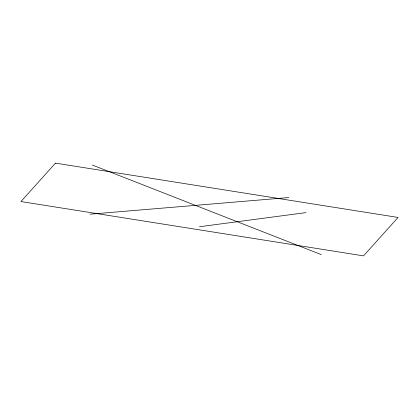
<?xml version="1.0" encoding="UTF-8"?>
<svg xmlns="http://www.w3.org/2000/svg" width="419" height="419" viewBox="0 0 419 419"><rect width="100%" height="100%" fill="white"/><g stroke="black" fill="none" stroke-linecap="round" stroke-linejoin="round"><path stroke-width="0.63" d="M199.481 226.737L306.022 212.606M90.043 214.182L288.848 197.548M92.306 165.018L321.357 254.652M55.476 163.127L20.95 201.555L363.524 255.873L398.05 217.445L55.476 163.127"/></g></svg>
